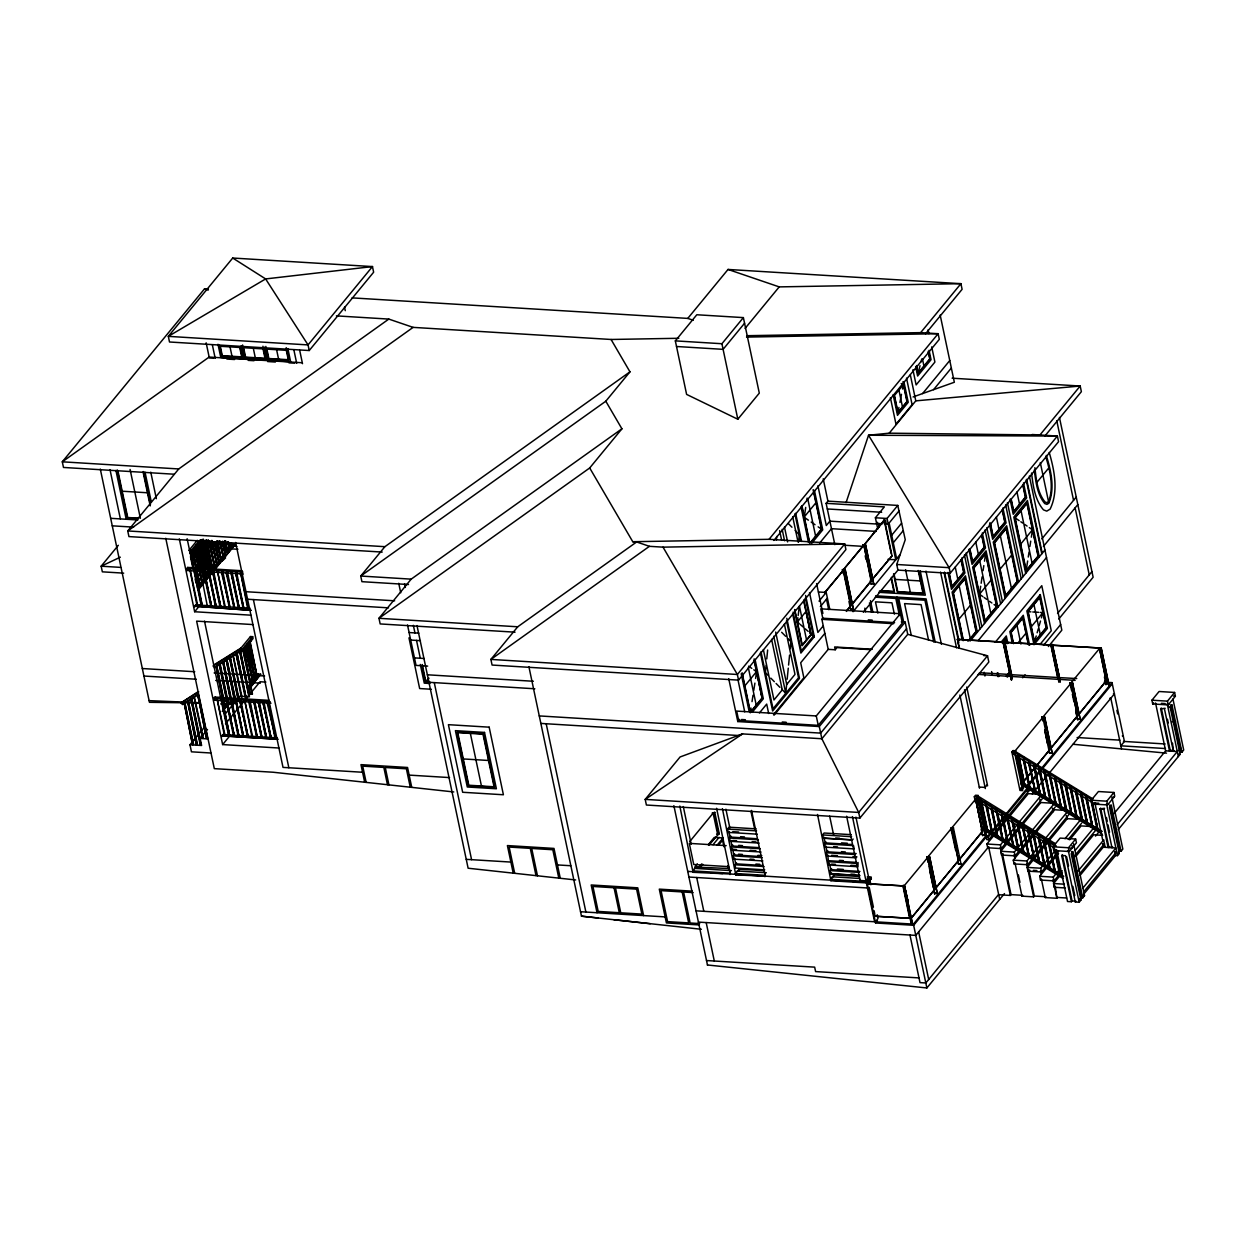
<?xml version="1.0" encoding="UTF-8"?>
<svg xmlns="http://www.w3.org/2000/svg" width="1246" height="1246" viewBox="0 0 1246 1246"><rect width="100%" height="100%" fill="white"/><g stroke="black" fill="none" stroke-linecap="round" stroke-linejoin="round"><path stroke-width="1.5" d="M776.367 540.141L776.725 536.465M766.119 665.364L765.402 672.638L768.268 675.55M766.773 658.9L767.645 650.007M798.593 541.994L799.309 534.752L795.182 530.516M781.725 689.194L785.774 693.29L786.787 683.042M787.161 679.226L788.266 668.168M788.578 665.068L789.575 655.053M790.198 648.652L790.899 641.643L788.142 638.84M799.091 623.436L797.393 621.956L797.907 617.782M798.172 615.524L799.122 607.752M755.621 678.447L756.493 671.687L753.799 669.787M209.172 568.254L210.138 561.432M211.836 549.502L212.926 541.839M804.262 516.934L805.71 507.402M806.707 500.783L807.112 498.089M982.876 596.632L979.481 594.233L980.68 586.243M981.147 583.253L982.097 576.898M983.063 570.637L983.826 565.606M984.496 561.167L985.539 554.299M752.023 701.623L753.005 695.284M753.768 690.424L754.905 683.104M1026.19 570.434L1015.116 517.869L1026.938 503.477L1038.027 556.059L1026.19 570.434L1027.654 560.996M1028.262 557.04L1029.025 552.118M1029.912 546.418L1030.722 541.138M1031.345 537.166L1032.482 529.768L1029.321 527.603M750.388 712.058L751.027 708.04M901.185 383.55L903.381 384.609L906.948 401.508L898.008 412.395L898.942 407.473M899.923 402.442L901.481 394.312M902.54 389.001L903.381 384.609L894.441 395.496L898.008 412.395M916.526 365.545L918.115 373.052L920.031 365.701M921.043 361.823L921.775 358.957M1037.139 632.766L1038.323 628.685M1039.195 625.617L1040.503 621.053M1041.422 617.86L1042.949 612.58L1040.285 612.425M1034.476 641.737L1046.11 627.595L1039.771 597.55L1028.152 611.693L1034.476 641.737L1036.236 635.958M846.065 502.636L868.54 435.243L889.223 433.172L1039.927 434.979L1080.189 386.026L952.1 378.192M863.369 612.129L897.93 570.107L896.746 564.485L905.25 539.705L897.774 505.424L827.92 501.141L826.129 503.322L834.836 544.627M977.736 799.839L977.285 800.773L1053.633 847.451M977.736 801.053L977.191 797.238L978.094 796.147L1055.424 843.729M1022.826 757.257L1023.994 757.35M1038.494 766.835L1039.32 767.334M1044.553 770.526L1043.961 769.81M1048.945 773.221L1049.771 773.719M1054.988 776.928L1054.412 776.196M1065.86 810.944L1059.396 779.607M1064.614 782.8L1065.766 782.893M1075.89 789.699L1075.329 788.936M1080.282 792.378L1081.435 792.472M1034.881 467.655C1036.251 479.383 1037.311 492.466 1045.02 501.967L1046.967 502.714L1048.556 501.78C1054.069 487.373 1050.113 470.817 1045.721 456.55M716.59 808.311L730.436 874.022L693.103 872.309L692.807 870.892L695.922 866.998L699.333 866.78M730 874.567L730.125 872.527M751.525 810.445L765.371 876.156L735.81 874.91L735.514 873.508L739.096 869.163L764.328 870.705M764.919 876.701L765.06 874.661M859.413 876.514L834.197 874.972L830.615 879.318L830.911 880.735L867.777 882.993L871.359 878.632L871.063 877.231L867.185 876.997M870.596 877.682L868.664 877.558L865.97 880.829L852.435 816.613M867.777 882.993L867.481 881.576L871.063 877.231M208.425 289.088L204.546 288.838L62.3 461.814L63.484 467.452L174.113 474.212M232.722 258.031L168.319 336.358L169.503 341.996L309.226 350.531L373.644 272.204L372.461 266.582L232.722 258.031L265.632 278.933L308.042 344.908L309.226 350.531M678.805 338.273L611.07 339.473L413.111 327.371L388.814 319.085L178.739 468.948L127.746 530.952L128.93 536.59L382.211 552.071M118.339 545.296L101.16 566.198L102.343 571.836L123.697 573.144M188.831 550.576L197.289 540.297M191.386 549.829L193.239 550.374M189.813 552.18L199.485 540.421M193.566 549.969L192.507 550.327L200.03 586.009L191.775 550.28M205.543 572.21L206.4 578.253L199.22 542.166L204.765 568.456M201.727 540.032L191.105 552.959L189.657 552.866M243.375 573.97L187.087 570.528L186.698 568.643L187.71 567.413L242.036 570.746M190.28 570.294L197.803 605.961M194.158 570.528L195.233 570.17L202.413 606.241L194.158 570.528L195.233 570.17M199.438 569.998L199.111 570.403M207.661 571.774L208.721 571.416L216.243 607.098L207.989 571.369M197.958 586.664L233.018 544.035L235.323 544.175L198.207 590.074M197.507 588.128L197.444 584.421M199.298 585.963L204.142 580.013M207.802 575.621L208.861 575.263L207.802 575.621L207.007 571.867M204.266 540.748L210.652 573.082L203.534 540.717M213.814 568.254L218.751 562.304L214.405 541.636M217.645 540.982L221.274 560.17L216.929 540.935M221.072 559.438L225.137 554.548L222.364 541.403M225.604 540.733L227.644 552.414L224.887 540.702M228.329 550.607L230.744 547.679M231.445 543.085L231.896 547.243L230.712 543.038M200.03 586.009L192.85 549.922M194.298 549.579L202.148 583.424L194.641 549.175M196.432 546.994L204.282 580.838L203.036 572.911M208.238 539.705L214.904 567.911L209.702 541.216M211.15 540.873L217.022 565.326L212.209 540.515M214.063 542.057L219.156 562.756L215.137 541.683M219.109 540.639L223.392 557.585L220.573 542.15M222.022 541.808L225.526 555L223.096 541.449M227.457 542.275L229.778 549.829L228.532 541.917M212.272 572.054L212.941 571.244L220.854 607.378L213.658 571.291M199.049 588.268L235.323 544.175M216.866 572.35L217.879 571.12M217.598 572.381L218.611 571.166M221.476 572.63L230.058 607.939L222.878 571.852M194.61 606.195L251.038 610.338L194.61 606.195L195.669 604.902L250.01 608.235M222.209 572.677L230.058 607.939M194.765 606.895L195.669 604.902M197.07 605.914L189.89 569.843M226.087 572.911L234.669 608.219L227.488 572.132M250.929 615.181L194.656 611.739L200.918 604.123L187.134 538.724M226.819 572.958L234.669 608.219M201.681 606.195L194.501 570.123M230.697 573.191L231.367 572.366L239.279 608.5L232.099 572.412L231.429 573.238M207.35 606.117L206.291 606.49L207.35 606.117L195.7 547.383M235.307 573.471L236.709 572.693L243.889 608.78L235.65 573.067L243.889 608.78M236.039 573.518L236.709 572.693M204.437 570.73L211.633 606.802L203.721 570.684M239.917 573.752L240.93 572.521M215.511 607.051L208.331 570.964M216.243 607.098L209.048 571.011M224.732 607.612L217.552 571.525L225.448 607.659M229.342 607.892L222.146 571.805M233.952 608.173L226.756 572.085M243.157 608.733L235.977 572.662M247.767 609.014L240.649 572.864L248.499 609.06M198.301 694.629L182.492 704.473L181.122 702.822L198.036 691.748M182.492 704.473L197.616 694.52M224.482 708.18L216.072 666.252L222.832 698.336M225.573 707.868L216.711 665.847L225.23 708.273M226.071 697.48L219.125 664.539L220.09 663.744L228.657 704.395M229.98 697.9L222.847 662.031L230.323 697.48M231.04 697.464L223.486 661.626L230.697 697.885M235.042 703.725L226.242 659.913L234.186 697.667M234.949 697.885L226.865 659.523L243.562 736.729L236.366 700.641M238.157 700.314L229.622 657.81L238.5 699.894M238.827 698.056L230.261 657.405L238.484 698.476M233.314 655.708L242.051 697.215M236.055 653.994L245.929 697.449L237.036 653.184L236.055 653.994L245.213 697.402M212.957 666.018L240.198 649.041L250.477 636.535L252.658 636.659L253.063 638.544L242.768 651.051L241.148 650.957L214.281 667.7M237.036 653.184L245.929 697.449M248.702 695.813L239.777 651.471L248.655 693.57M248.982 691.732L240.416 651.082L249.434 695.829M241.148 650.957L241.475 649.836M242.768 651.051L242.378 649.182L252.658 636.659M253.031 682.465L245.851 646.378L253.031 682.465L244.777 646.752L246.568 646.425M255.15 679.88L247.97 643.808L255.15 679.88L246.91 644.166M249.029 641.581L257.283 677.294L249.761 641.628L250.82 641.269M271.021 703.196L214.405 700.159L214.016 698.29L215.028 697.059L269.354 700.377M214.405 700.159L215.028 697.059M224.389 735.561L217.209 699.473L225.121 735.607M221.476 700.159L222.551 699.8L229.731 735.888L221.476 700.159L222.551 699.8M210.854 753.005L191.448 751.821L189.968 744.781L204.733 726.823M192.491 744.501L184.174 703.024L192.491 744.501L193.551 744.142L184.813 702.635L193.223 744.547M207.506 729.471L200.123 738.442L207.895 738.925M222.271 711.513L229.653 702.542L235.478 702.9M196.37 744.734L187.554 700.922L196.37 744.734L197.429 744.376L188.193 700.532L197.102 744.781M203.378 738.208L194.329 696.701M234.98 701.42L236.039 701.062L243.562 736.729M225.059 714.16L239.808 696.218L249.512 696.81M248.998 685.502L258.389 674.086L260.694 674.226L251.069 686.811L252.237 694.224L249.948 694.069L248.312 686.328L248.998 685.502L249.87 691.951M200.248 744.968L190.95 698.819L200.59 744.563M249.153 686.203L258.389 674.086M206.525 738.411L197.725 694.598L206.525 738.411L207.599 738.037L198.348 694.193M243.718 648.964L250.898 685.051L242.986 648.917M252.299 682.419L253.359 682.06M254.418 679.833L247.238 643.761L248.702 643.839M256.551 677.263L249.761 643.045M257.283 677.294L250.088 641.223M241.319 697.168L233.002 655.692M252.237 694.224L250.602 686.484L260.694 674.226M239.59 701.7L240.976 700.922L248.172 737.009L239.917 701.296L248.172 737.009M240.307 701.747L240.976 700.922M225.495 723.77L260.056 681.749L265.881 682.107M244.2 701.981L245.197 700.75M244.917 702.028L245.929 700.797M248.795 702.261L257.377 737.57L250.197 701.498M278.216 739.283L221.928 735.841L222.987 734.548L277.328 737.866M249.527 702.308L257.377 737.57M222.084 736.542L222.987 734.548M253.405 702.542L254.48 702.183L261.987 737.85L253.748 702.137M228.999 735.841L221.819 699.754M611.07 339.473L629.962 371.838L384.889 546.683L360.733 576.041L361.916 581.68L408.486 584.53M278.933 748.021L222.645 744.578L228.906 736.962L204.5 621.115M258.015 702.822L258.685 702.012L266.597 738.146L259.417 702.059L258.747 702.869M219.467 664.134L234.341 736.168L226.429 700.034M262.626 703.102L264.027 702.339L271.207 738.426L262.968 702.697L271.207 738.426M263.358 703.149L264.37 701.934M231.772 700.361L238.952 736.448L231.04 700.314M267.236 703.398L275.818 738.707L268.7 702.557M242.83 736.682L235.65 700.595M247.44 736.962L240.26 700.891M252.05 737.243L244.87 701.171L252.767 737.289M256.66 737.539L249.48 701.451M261.271 737.819L254.075 701.732M261.987 737.85L254.807 701.778M270.475 738.38L263.295 702.292M275.086 738.66L267.968 702.51M629.962 371.838L605.805 401.212L621.91 428.811L411.18 579.141L378.971 618.296L380.17 623.935L515.065 632.174M352.042 297.872L687.776 318.4L728.038 269.447L960.915 283.683L962.099 289.321L925.513 333.819M675.332 340.874L696.81 314.755L743.379 317.605L759.297 393.129L737.819 419.232L686.608 394.406L675.332 340.874L721.917 343.725L743.379 317.605M517.729 626.785L490.893 659.414L492.077 665.053L738.551 680.129L845.909 549.579L844.726 543.941L663.028 547.15L649.431 546.324L636.644 541.963L517.729 626.785L378.971 618.296L589.701 467.966L621.91 428.811M744.563 323.244L723.101 349.347L676.516 346.497M745.061 328.43L779.217 286.892L960.915 283.683L920.654 332.635L746.697 335.704M589.701 467.966L632.766 541.714L769.031 539.316L938.129 333.71L920.654 332.635M773.922 540.452L939.313 339.348L938.129 333.71L746.541 337.09M918.115 373.052L929.75 358.91L928.161 351.403M804.044 517.199L815.896 502.792M889.223 433.172L915.794 400.854L1080.189 386.026L1081.372 391.665L1044.771 436.162M922.585 393.58L949.764 360.53M933.566 389.671L951.337 368.037M813.124 489.647L821.441 529.083L809.807 543.225L801.894 505.658M810.897 542.493L821.768 529.27L813.591 490.519M811.753 543.209L822.734 529.861L814.417 490.441M819.697 542.991L831.471 528.678L876.109 531.403M877.776 529.036L875.393 517.76L884.348 506.888L826.129 503.322M877.48 522.308L876.592 523.398L882.402 523.756M744.859 685.83L756.711 671.423L762.038 697.978L750.404 712.12L742.102 672.747M797.393 621.956L806.178 611.272L810.803 634.603L802.253 645.007L794.777 609.528M824.494 592.707L843.48 570.092L851.002 605.758L846.346 611.428M863.571 545.203L843.931 569.079L863.93 545.218L871.079 580.87L851.439 604.762M824.852 592.738L843.48 570.092M872.262 579.92L864.74 544.237L884.535 520.174L892.043 555.856L871.889 579.888M819.043 601.148L826.207 592.457L818.451 591.975M853.339 609.185L845.162 569.578L853.339 609.185L850.551 609.014L848.962 601.507M865.472 544.891L862.684 544.72L865.472 544.891L873.789 584.327L865.612 544.72M887.993 559.314L895.749 559.781L887.043 518.476L897.774 505.424M820.351 606.646L827.391 598.08M898.973 511.047L888.227 524.114L886.295 523.99L885.501 520.236L883.554 520.112L884.348 523.865M901.294 621.879L905.172 622.112L819.292 726.543L737.788 721.559L739.563 719.394M774.155 715.079L828.216 649.353L821.877 619.309L822.781 618.218L820.787 608.827L900.36 613.702L816.27 715.952L818.248 725.343L738.676 720.484L736.698 711.092L816.27 715.952M891.7 535.219L901.543 523.258M751.478 711.388L762.35 698.165L754.079 658.932M752.335 712.12L763.315 698.757L755.014 659.336M805.617 595.448L814.323 636.753L800.898 653.075L792.581 613.639M823.263 625.881L817.89 632.407L809.511 592.629M893.273 542.742L903.116 530.765M759.453 712.914L766.695 704.099L768.673 713.491M824.852 633.389L800.695 662.763L803.857 677.777L773.501 714.69M847.14 609.995L850.629 605.743L843.121 570.061M873.057 578.471L892.043 555.856M851.812 604.777L871.452 580.901L863.93 545.218M850.551 609.014L853.479 609.014M873.929 584.156L871.141 583.985M853.058 611.693L900.048 554.563M828.216 649.353L835.225 649.773L837.016 647.593L870.938 649.68M689.645 841.689L713.133 813.124L717.587 834.244M714.098 813.186L714.768 812.361L712.167 813.062L714.098 813.186L718.553 834.306L716.606 834.181M708.242 844.757L714.285 837.405L723.038 837.951L723.334 839.352L718.506 845.224M708.927 844.772L719.222 833.496L714.768 812.361M709.239 844.819L715.266 837.468M718.553 834.306L719.222 833.496M697.339 863.79L694.925 866.733L698.881 867.325L701.7 863.899M713.039 844.695L719.082 837.359M757.225 834.166L728.116 832.39L727.43 829.104L728.988 827.188L756.166 828.855M693.103 872.309L679.833 806.053M717.104 845.146L723.038 837.951M728.116 832.39L728.894 831.425L730.094 837.063L757.257 838.729M700.377 867.263L702.791 864.319M818.248 725.343L902.338 623.078L896.995 597.114M759.11 843.09L730 841.299L729.299 838.013L730.872 836.113M730 841.299L730.779 840.349L731.963 845.987L759.141 847.638M906.558 628.685L820.678 733.115L539.269 715.92M760.995 851.999L731.885 850.224L731.184 846.937L732.757 845.037M907.742 634.323L821.862 738.753L742.538 733.91L680.098 756.961L645.194 799.387L646.394 805.025L859.88 818.077L988.826 662L987.517 655.785L907.742 634.323L905.172 622.112M731.885 850.224L732.664 849.274L736.542 849.507M1036.89 482.404L1048.976 467.717M762.864 860.924L733.754 859.148L733.069 855.862L734.626 853.946M733.754 859.148L734.533 858.183L735.732 863.821L762.895 865.487M764.748 869.833L735.638 868.057L734.938 864.771L736.511 862.871M735.81 874.91L722.415 808.67M958.922 619.215L970.525 605.104M979.481 594.233L991.1 580.075M1000.071 569.173L1011.705 555.031M1020.661 544.144L1032.482 529.768M959.264 648.387L957.442 639.291L1003.155 642.079L1011.316 680.005M1041.827 538.911L1076.233 497.076M1043.416 546.433L1077.821 504.599M967.94 641.269L976.07 631.395L964.98 578.814L953.377 592.925L963.283 639.868M996.644 606.366L985.01 620.508L973.936 567.942L985.57 553.8L996.644 606.366L994.059 604.512M969.154 640.382L976.381 631.582L965.105 578.082L953.065 592.722L963.174 640.709M970.058 641.067L1044.927 550.016M978.266 640.522L1046.515 557.523M853.105 839.025L852.326 839.975L823.217 838.2L822.516 834.913L824.089 833.013L851.252 834.664M823.217 838.2L823.995 837.25L825.179 842.888L852.357 844.539M824.4 843.838L853.51 845.613L854.195 848.9L825.086 847.124L824.4 843.838L825.958 841.922M995.258 642.266L1041.781 585.698L1051.266 630.756L1040.254 644.151M852.98 856.625L856.859 856.859L856.08 857.824L826.97 856.033L826.285 852.747L827.842 850.847M1001.395 641.861L1006.285 635.927L1007.858 643.45M826.97 856.033L827.749 855.083L828.855 864.958L857.964 866.733L858.058 862.497M1002.282 642.562L1005.911 638.154L1007.064 643.621M1002.298 643.138L1005.787 638.902L1006.566 642.656M1004.369 641.565L1003.451 642.687L1004.681 641.581L1012.235 678.883M828.855 864.958L829.634 864.008L830.817 869.63L859.927 871.421M830.848 873.742L859.958 875.517L830.724 873.882L830.038 870.596L831.596 868.68M1017.811 643.154L1025.941 633.248M1031.314 626.722L1042.949 612.58M830.724 873.882L831.518 872.916M834.197 874.972L830.615 879.318L867.481 881.576M830.911 880.735L817.516 814.479M1006.301 676.017L1009.79 671.765M1057.527 613.453L1091.932 571.618M1006.394 676.485L1010.023 672.077M1007.298 677.154L1010.958 672.7M1058.773 619.028L1093.131 577.241L1059.443 417.441M1012.297 677.731L1011.067 678.836L1012.297 677.731L1004.681 641.581M1043.509 645.381L1060.642 624.542M1022.67 677.793L1025.115 674.818M1048.369 646.549L1061.826 630.18L1029.352 476.065M1050.892 645.007L1004.883 642.297L1050.892 645.007L1057.636 677.497L1011.721 674.693M1058.804 681.749L1060.035 680.659L1058.804 681.749L1051.188 645.615L1052.107 644.494L1060.284 681.827L1052.107 644.494M1059.116 681.78L1051.499 645.63L1052.418 644.509M1052.621 645.226L1098.629 647.92L1052.621 645.226L1059.458 677.606L1076.762 678.556M867.917 881.28L869.708 879.1L870.892 884.738M975.509 802.44L974.31 796.724L975.54 795.228L978.219 795.4L976.989 796.895L984.994 834.913L982.331 834.758L981.132 829.057M1011.861 751.961L1012.982 750.59L1015.646 750.762L1014.54 752.117L1022.639 790.603L1019.976 790.447L1011.861 751.961L1014.54 752.117M868.478 883.788L902.929 885.89L868.384 883.897M926.962 856.656L928.177 862.372L926.822 856.827L929.641 856.827L937.506 894.145M1069.94 682.808L1072.604 682.979L1069.94 682.808L1071.544 690.424M904.425 885.501L912.15 922.538L904.425 885.501L927.787 857.341L934.422 889.722L911.433 917.913L934.609 889.722L927.787 857.341M931.463 870.705L928.441 856.298L951.508 828.247L958.33 860.643L935.263 888.694L958.517 860.659L951.695 828.263M957.644 852.42L952.349 827.235L975.711 799.06L982.346 831.44L959.171 859.615L958.408 856.018M987.33 784.684L985.088 787.394L979.263 787.051M1014.774 751.322L1042.84 717.431L1049.662 749.827L1021.782 783.734L1021.019 780.136M1046.329 729.019L1043.478 716.403L1070.766 683.478L1077.401 715.858L1051.546 747.304M1078.242 714.83L1106.105 680.939L1099.486 648.559L1071.42 682.434L1075.968 704.037M978.157 796.459L977.253 797.549L1056.172 845.832M877.215 914.782L878.009 918.536L875.331 921.806L913.411 924.127L986.022 835.848L987.953 835.957L1003.746 816.753M1015.537 750.886L1014.82 752.802L1092.072 800.041M937.366 894.317L929.641 856.827M953.408 827.92L961.024 864.07L958.361 863.899L957.691 859.927M1044.553 717.104L1042.014 716.762L1044.553 717.104L1052.169 753.238L1049.49 753.082L1048.696 749.282M986.022 835.848L986.801 839.602L988.748 839.711L1028.838 790.961L1028.293 788.391L988.203 837.141L986.256 837.016L913.661 925.295L875.58 922.975L877.371 920.794M980.244 798.265L987.377 830.708L980.68 802.377M875.222 916.293L909.751 918.286L875.299 916.184M983.795 829.26L984.838 827.998L1063.741 876.234M1102.103 834.01L1021.549 784.762L1021.315 783.641L1022.218 782.55L1102.227 831.487M1021.595 783.718L1049.662 749.827M1050.503 748.815L1077.588 715.874L1070.766 683.478M1078.429 714.846L1106.308 680.955L1099.486 648.559M1021.549 784.762L1022.452 783.672L1033.837 790.634M934.438 892.977L937.257 892.977L934.438 892.977L934.687 894.145M958.361 863.899L961.024 864.07M982.331 834.758L985.103 834.773L985.352 835.957L986.474 834.602M1020.848 787.908L1019.726 789.279L1022.39 789.434L1023.511 788.079L1016.829 756.353M1049.49 753.082L1044.818 730.078M1080.22 719.113L1077.416 719.129L1080.22 719.113L1072.604 682.979M1019.057 756.151L1024.804 785.432L1018.231 755.652M984.994 834.913L986.225 833.418L979.418 801.1M1052.169 753.238L1044.693 716.933M1039.616 770.682L1026.112 787.098L1028.043 787.207M1042.061 767.692L1112.024 682.621L1104.268 682.138M1027.576 786.771L1112.273 683.789M1006.176 813.809L1026.829 788.687M1006.347 814.23L1013.481 846.673L1006.799 818.357M987.455 807.533L992.595 833.901L986.63 807.019M1024.664 761.15L1030.037 788.687L1023.838 760.652M1001.27 848.604L1000.476 844.85L1041.921 794.465L1042.7 798.219L1001.27 848.604L987.689 847.763L986.894 844.009L1007.438 819.027M1009.899 816.037L1028.324 793.64L1038.027 794.232M987.689 847.763L988.576 846.688L999.697 899.41M988.608 846.844L915.779 935.388L698.414 922.102M992.283 808.872L997.812 837.094L991.458 808.358M1032.202 793.842L1114.407 693.882L1113.426 693.82M1028.339 762.443L1035.27 791.942L1029.508 762.552M997.906 813.903L1003.046 840.287L996.691 811.551M1035.115 767.552L1040.519 795.182L1033.526 763.424L1034.351 763.923M1003.123 817.111L1008.263 843.48L1001.909 814.744M1022.841 824.322L1021.689 824.229L1022.841 824.322L1029.149 856.251L1022.078 826.082M1059.302 779.794L1060.455 779.887M1000.756 851.267L1040.846 802.517L1054.443 803.343L1014.337 852.093L1015.132 855.846L1001.55 855.021L1000.756 851.267L1014.337 852.093M1040.332 770.76L1045.752 798.437L1039.507 770.246M1001.55 855.021L1002.454 853.931L1011.02 894.612L1010.35 895.438L998.7 894.721M1002.314 855.068L1003.217 853.977M1027.234 827.001L1034.367 859.444L1027.685 831.129M1045.565 773.953L1050.985 801.692L1044.35 771.632M1065.688 783.08L1071.934 814.713L1066.451 786.756M1013.574 823.497L1018.714 849.865L1012.749 822.999M1050.783 777.161L1056.219 804.947L1049.957 776.647M1015.132 855.846L1055.222 807.097M1035.847 832.702L1054.723 809.76L1068.305 810.601L1069.099 814.354L1027.654 864.74L1014.073 863.899L1013.278 860.145L1033.386 835.708M1018.403 824.836L1023.932 853.058L1017.577 824.338M1014.073 863.899L1014.976 862.824L1021.985 896.139L1033.635 896.855L1034.305 896.045L1028.838 870.066L1027.934 871.156L1041.531 871.982L1058.539 851.298M1055.627 778.532L1061.452 808.202L1055.191 779.856M1151.927 700.205L1159.076 691.499L1174.604 692.449L1175.399 696.203L1168.234 704.909L1152.721 703.959L1151.927 700.205L1167.455 701.14L1174.604 692.449M1152.721 703.959L1153.609 702.869M1028.324 855.737L1022.795 827.531M998.638 894.426L925.809 982.985L920 982.627L909.969 935.045M1027.654 864.74L1026.875 860.986L1068.305 810.601M707.448 964.98L926.868 987.969L1004.494 893.569M1027.934 871.156L1027.156 867.403L1067.246 818.653L1080.827 819.479L1065.034 838.683M1071.934 814.713L1065.252 784.419M1160.618 708.849L1161.288 708.04L1170.196 750.263L1169.511 751.089L1160.618 708.849L1165.166 708.273M1028.916 871.219L1029.803 870.129M1034.46 836.268L1039.6 862.637L1033.245 833.917M1052.963 846.797L1060.112 838.091L1075.641 839.041L1076.435 842.794L1069.27 851.501L1053.758 850.551L1052.963 846.797L1068.492 847.747L1075.641 839.041M1092.571 802.767L1098.1 830.989L1091.262 800.228L1098.427 791.522L1113.94 792.472L1114.734 796.225L1107.585 804.932L1092.057 803.982M1118.363 829.462L1180.118 754.375L1170.165 707.152L1171.956 704.971L1170.508 704.893L1180.46 752.101L1181.909 752.195L1183.7 750.014L1172.953 699.053M1053.758 850.551L1054.646 849.461M1041.531 871.982L1040.737 868.228L1055.315 850.504M1093.988 804.106L1094.891 803.016L1098.77 803.249M1039.289 837.608L1044.818 865.845L1038.463 837.11M1076.186 791.724L1082.4 821.223L1075.719 790.774M1068.258 839.493L1081.621 823.232M1021.985 896.139L1022.67 895.329L1011.02 894.612M1062.308 870.814L1054.054 880.875L1040.457 880.034L1039.678 876.281L1058.539 853.354M1069.66 839.82L1081.107 825.896L1094.689 826.737L1095.483 830.49L1074.597 855.877M1044.522 840.801L1050.035 869.038L1043.696 840.302M1040.457 880.034L1041.36 878.96L1045.285 897.572L1056.92 898.273L1055.222 886.202L1054.334 887.292L1065.143 887.946M1082.135 796.365L1087.633 824.478L1081.31 795.851M1099.953 808.888L1104.517 808.296L1103.831 809.121L1111.977 847.732L1112.647 846.922L1108.099 847.498L1099.953 808.888L1103.831 809.121M1107.585 804.932L1106.791 801.178L1113.94 792.472M1067.339 851.392L1068.227 850.302L1079.176 902.213L1075.282 901.979L1065.532 855.691L1061.654 855.457L1071.404 901.73L1067.526 901.497L1056.592 849.585M1049.739 843.994L1055.269 872.231L1048.914 843.495M1086.964 797.705L1092.867 827.733L1086.138 797.206M1054.054 880.875L1053.259 877.122L1060.564 868.228M1075.189 850.442L1094.689 826.737M1055.409 851.314L1060.486 875.424L1054.521 848.542M1054.334 887.292L1053.54 883.539L1062.308 872.87M1075.734 856.532L1093.63 834.789L1102.632 835.334M1045.285 897.572L1045.955 896.746L1034.305 896.045M1095.514 836.113L1099.206 831.627M1113.971 813.669L1165.633 750.84L1155.556 702.978M1172.517 743.161L1173.405 751.322L1164.496 709.099M1078.024 871.11L1103.629 839.975L1102.663 839.913L1094.891 803.016M1117.319 824.478L1177.283 751.556L1165.633 750.84M1080.033 873.384L1104.423 843.729L1103.458 843.667L1104.221 847.264M1080.064 875.393L1103.24 847.202L1102.492 843.604M1071.404 901.73L1072.074 900.92L1062.324 854.647M1082.93 888.024L1115.855 847.981L1103.24 847.202M1075.282 901.979L1075.952 901.154L1072.074 900.92M1083.708 891.778L1116.65 851.734L1114.703 851.61L1115.528 855.519L1083.818 894.083M1079.238 899.643L1081.481 896.918M1081.294 897.774L1079.503 899.939L1080.952 900.033L1071.202 853.759L1072.993 851.579L1082.743 897.852L1081.294 897.774L1071.544 851.485M1079.176 902.213L1080.952 900.033M1082.743 897.852L1084.534 895.687L1073.6 843.776M1115.528 855.519L1117.475 855.628L1119.266 853.463L1109.516 807.174L1111.292 805.009L1121.057 851.283L1119.593 851.189L1109.843 804.916M1121.057 851.283L1122.833 849.102L1111.899 797.191L1113.846 797.315M249.948 694.069L252.549 693.851M422.254 664.539L425.805 681.391L429.013 678.198M697.885 867.169L729.393 868.555M208.44 573.378L210.808 571.244M215.527 566.992L218.938 563.924M221.975 561.183L225.588 557.928M413.111 327.371L127.746 530.952L384.889 546.683M605.805 401.212L360.733 576.041L411.18 579.141M649.431 546.324L490.893 659.414L737.367 674.491L844.726 543.941L769.031 539.316M213.86 664.928L241.085 647.967M216.757 665.613L242.051 649.867M215.745 666.657L216.711 665.847M222.52 662.436L223.486 661.626M225.9 660.318L226.865 659.523M229.28 658.215L230.261 657.405M239.45 651.892L240.416 651.082M181.122 702.822L198.753 691.841M120.332 557.18L101.16 566.198L120.566 567.382M903.163 885.501L904.565 886.093L907.96 901.17L904.285 886.233L903.163 885.501L911.028 922.819M913.116 396.944L954.343 382.257L940.185 315.082M1109.002 685.098L1101.137 647.78L1098.427 648.496M1105.077 680.721L1105.872 684.521L1108.597 683.789M199.407 702.962L149.458 702.323L100.303 469.072M149.099 700.641L200.404 702.775M1028.152 611.693L1030.94 611.864M1032.763 611.973L1034.819 612.098M1036.361 612.191L1038.666 612.331M336.404 315.877L388.814 319.085M302.295 362.757L209.157 357.057L62.3 461.814L178.739 468.948M213.736 358.256L209.344 357.976L206.151 342.821M226.85 359.05L234.606 359.518M248.188 360.359L254.013 360.717M267.594 361.542L275.366 362.025M288.947 362.851L294.772 363.209M1032.155 434.511L1057.387 436.053L1058.57 441.676L949.421 574.141L952.006 586.352L963.625 572.21L961.055 559.999M827.313 508.96L881.654 512.277M875.393 517.76L887.043 518.476M878.399 524.13L829.883 521.155L826.3 525.516L817.921 485.753M122.217 491.22L147.433 492.762M864.74 544.237L884.162 520.158L891.295 553.956M844.539 545.234L861.998 546.293M632.766 541.714L636.644 541.963M138.555 518.165L127.746 517.511L117.856 470.567M896.746 564.485L949.14 567.678L1057.387 436.053L868.54 435.243L949.14 567.678L950.324 573.316L897.93 570.107M138.586 518.632L127.357 517.947L117.249 469.96M110.676 518.32L137.854 519.971M845.162 569.578L842.234 569.578L843.028 573.347M112.265 525.828L133.602 527.136M895.173 579.406L920.405 580.947M198.488 542.119L199.952 542.212M235.463 544.876L233.018 544.035M233.251 546.2L236.802 546.418M196.027 545.109L197.491 545.203M232.068 548.91L237.893 549.268M230.105 549.424L227.8 541.87M193.909 547.695L195.357 547.788M881.249 590.604L893.865 591.367L891.295 579.156M879.474 590.947L894.441 591.866L891.388 577.381M878.726 592.302L925.311 595.152L920.171 570.73M875.642 595.822L926.105 598.905L935.201 642.079M223.735 557.18L219.841 542.103M875.253 597.177L895.827 598.438L899.441 615.555M217.365 564.921L211.493 540.468M215.231 567.506L208.97 541.169M186.698 568.643L242.97 572.085M868.306 619.854L872.184 620.103M204.609 580.434L196.37 544.704M822.781 618.218L894.581 622.611M821.877 619.309L893.678 623.701M200.357 585.589L192.507 551.744M245.992 591.71L394.655 600.806M957.364 639.4L1003.077 642.188L1009.976 674.475L979.418 672.715M247.565 599.233L388.518 607.846M195.824 605.603L205.528 606.21M215.231 606.802L224.934 607.394M236.569 608.095L246.272 608.702M983.639 655.552L987.517 655.785L858.696 812.439L859.88 818.077M872.278 649.259L834.633 646.954L835.225 649.773M409.109 632.547L418.827 633.139M252.907 624.573L196.634 621.131L222.645 744.578M978.126 674.429L1075.158 680.363M410.697 640.055L420.416 640.646M1173.452 696.078L1175.399 696.203M1109.859 698.181L1110.825 698.243L1121.493 748.893L1166.536 753.145M244.777 646.752L246.241 646.83M1161.365 703.336L1165.259 703.585M1169.137 703.819L1167.191 703.694L1178.327 756.54M414.451 657.888L424.17 658.48M240.198 649.041L242.378 649.182M1168.717 707.058L1170.165 707.152M427.674 666.112L416.039 665.395L407.504 624.962M427.362 674.787L533.35 681.266M1172.361 721.668L1175.523 721.855M425.805 681.391L429.683 681.624M429.122 682.06L425.416 681.827L421.958 665.411M428.935 682.294L534.83 688.773M430.072 683.509L424.263 683.151L420.307 664.43M142.34 668.526L194.734 671.734M214.141 672.918L264.604 676.002M431.287 689.256L419.653 688.54L408.968 637.843M143.913 676.033L196.323 679.241M215.729 680.425L260.352 683.151M1122.303 735.903L1123.269 735.95M1077.136 737.523L1119.827 740.14M1165.181 743.971L1123.456 741.401M741.51 719.503L745.388 719.752M782.27 721.995L786.148 722.244M1179.666 748.348L1181.115 748.441M1165.493 748.55L1120.855 745.824L1124.422 741.479L1112.024 682.621M1177.875 750.528L1179.323 750.622M1170.196 750.263L1174.075 750.513M1178.669 754.282L1180.118 754.375M214.016 698.29L270.289 701.732M1049.63 752.911L1052.309 753.067M220.667 703.897L230.37 704.488M540.857 723.428L738.894 735.529L742.538 733.91L645.194 799.387L858.696 812.439L821.862 738.753L819.292 726.543M223.143 735.249L230.899 735.716M244.481 736.557L252.253 737.025M261.956 737.616L271.659 738.208M221.928 735.841L276.269 739.158M1026.906 790.852L1028.838 790.961M463.294 758.939L488.525 760.481M189.968 744.781L201.618 745.482L191.588 698.414L200.98 745.015M1091.262 800.228L1106.791 801.178M1108.473 803.841L1106.526 803.717L1117.475 855.628M974.31 796.724L976.989 796.895M362.57 772.255L283.013 767.396L235.619 542.477M409.155 775.105L449.557 777.582M952.349 827.235L957.847 852.435M953.548 827.749L950.729 827.765L955.682 850.411M982.346 831.44L975.711 799.06M1071.809 845.941L1073.756 846.065M1070.018 848.121L1071.965 848.246M986.894 844.009L1000.476 844.85M727.43 829.104L756.54 830.88M822.516 834.913L851.625 836.689M1117.802 853.37L1119.266 853.463M732.788 831.674L738.598 832.032M835.645 837.966L839.524 838.2M823.326 838.06L852.435 839.851M740.576 836.705L744.454 836.938M841.486 842.872L847.311 843.231M729.299 838.013L758.409 839.804M723.334 839.352L722.353 839.29L723.942 846.797M732.726 840.474L736.604 840.707M752.132 841.657L756.01 841.891M833.636 846.641L837.514 846.875M1013.278 860.145L1026.875 860.986M928.441 856.298L931.665 870.72M738.567 845.395L742.46 845.629M841.424 851.672L845.302 851.921M926.822 856.827L929.5 856.999M1028.557 863.649L1026.611 863.525L1033.635 896.855M726.153 845.629L689.303 843.371L693.757 864.506L728.661 866.64M856.173 853.572L827.064 851.797L825.88 846.159M731.184 846.937L760.294 848.713M826.285 852.747L855.395 854.538M750.123 850.333L755.948 850.691M831.627 855.317L837.452 855.675M1027.156 867.403L1040.737 868.228M1033.37 870.347L1036.921 870.565M738.504 854.195L742.398 854.429M757.911 855.379L761.804 855.613M839.43 860.363L843.308 860.597M761.01 856.563L733.847 854.896L732.664 849.274M828.933 860.721L856.111 862.372M733.069 855.862L762.178 857.637M828.154 861.671L857.264 863.447M1039.678 876.281L1053.259 877.122M750.061 859.133L753.939 859.382M831.58 864.117L835.459 864.366M850.987 865.316L856.796 865.659M1054.941 879.785L1052.995 879.66L1056.92 898.273M755.917 864.054L759.795 864.288M837.421 869.038L843.246 869.397M1053.54 883.539L1064.349 884.193M734.938 864.771L764.047 866.546M830.038 870.596L859.148 872.371M850.925 874.116L854.803 874.349M694.52 868.369L731.418 870.627M737.243 870.985L766.352 872.761M832.328 876.795L859.491 878.461M867.263 878.928L870.907 879.178M860.145 880.47L867.917 880.953M692.807 870.892L729.704 873.15M735.514 873.508L764.623 875.284M687.73 871.406L701.327 872.231M711.03 872.823L722.68 873.539M730.436 874.022L744.033 874.848M751.79 875.315L763.44 876.031M765.371 876.156L831.362 880.19M833.294 880.299L844.944 881.015M852.7 881.498L866.297 882.324L874.599 921.76L696.047 910.842M1082.603 895.563L1084.534 895.687M466.253 859.351L510.891 862.076M557.46 864.926L570.777 865.736M1057.589 897.463L1066.607 898.008M688.913 877.044L867.481 887.962M692.278 891.155L659.29 889.13L666.408 922.928L699.411 924.953M693.197 892.603L683.602 892.011L690.128 922.99L699.722 923.582M580.543 911.729L665.146 916.9M706.513 960.541L814.666 967.145L815.6 971.584L919.003 977.908M248.312 686.328L250.602 686.484M1073.102 744.267L1121.493 748.893M453.778 791.958L273.186 772.24L214.312 768.642L165.765 538.272M575.652 879.956L468.122 868.228L416.989 625.554M528.896 666.672L581.477 916.168L598.142 918.006M613.889 919.719L701.373 929.282M581.477 916.168L650.256 923.707M728.038 269.447L779.217 286.892M687.776 318.4L693.259 320.269M204.546 288.838L208.222 290.1M1015.708 751.712L1092.976 798.951M1017.857 753.846L1018.683 754.344M1028.293 760.231L1029.118 760.73M1070.08 785.774L1070.906 786.288M1085.749 795.353L1086.574 795.867M1090.966 798.546L1091.792 799.06M1095.904 804.651L1015.365 755.403L1014.649 751.977M1040.348 794.605L1043.587 796.599M1046.842 798.593L1050.098 800.586M1053.353 802.564L1058.228 805.555M1071.248 813.513L1074.504 815.507M1077.759 817.485L1084.254 821.472M1087.509 823.45L1093.988 827.313M1021.315 783.641L1101.339 832.562M1032.467 830.21L1033.292 830.708L1032.124 830.615M1048.135 839.788L1048.961 840.287L1047.793 840.193M977.487 798.639L1054.755 845.878M988.358 831.129L993.296 834.15M998.217 837.156L1001.504 839.165M1004.806 841.175L1009.727 844.196M1014.665 847.202L1052.465 870.331M1057.402 873.337L1060.689 875.346M1062.838 877.324L983.935 829.088L984.184 830.21L1063.072 878.446M1024.321 784.497L1025.147 785.011M1029.554 787.752L1030.38 788.266M1035.613 791.522L1029.056 763.845M1040.021 794.263L1040.846 794.777M1045.254 797.518L1046.079 798.032M1050.487 800.773L1051.312 801.287M1055.736 804.028L1056.561 804.542M1060.969 807.283L1061.794 807.797M1071.435 813.794L1072.261 814.308M1087.135 823.559L1087.976 824.073M1092.384 826.814L1093.209 827.328M1049.553 868.104L1050.378 868.618M1054.77 871.297L1055.596 871.811M1060.003 874.49L1060.829 875.004L1055.736 850.893M1023.433 852.139L1024.259 852.653M1028.666 855.332L1029.492 855.846M1039.102 861.718L1039.927 862.232M1044.335 864.911L1045.16 865.425M992.096 832.982L992.922 833.496M997.33 836.175L998.155 836.689M1002.547 839.368L1003.388 839.882M1007.765 842.561L1008.59 843.075M1018.216 848.947L1019.041 849.461M912.43 922.414L910.779 921.651L912.15 922.538M804.371 517.433L808.389 520.174M811.193 522.09L815.024 524.706M818.17 526.84L821.441 529.083M1015.116 517.869L1019.15 520.626M1020.832 521.778L1022.639 523.024M1024.835 524.519L1027.093 526.077M984.153 597.519L986.848 599.435M989.526 601.32L991.878 602.986M748.644 666.158L751.79 668.37M1101.137 647.78L1108.847 684.973M1105.872 684.521L1104.439 677.03M800.01 624.246L803.187 627.018M805.243 628.809L808.187 631.395M809.947 632.937L814.323 636.753M781.663 632.283L785.619 636.285M770.822 678.135L774.327 681.687M776.102 683.478L779.918 687.356M788.547 523.756L791.942 527.229M663.028 547.15L737.367 674.491L738.551 680.129M1049.225 452.485C1054.474 470.474 1058.664 491.578 1050.113 509.131L1046.749 511.125L1043.478 509.863C1034.803 499.817 1033.152 485.753 1031.532 473.044M1046.297 455.413C1050.954 470.505 1055.066 488.089 1048.867 503.228L1046.92 504.381L1044.724 503.54C1037.061 494.273 1035.753 481.486 1034.336 469.944M975.525 799.044L982.533 831.456L959.358 859.631L958.595 856.033M1171.956 704.971L1181.909 752.195M1167.455 701.14L1168.234 704.909M1167.486 719.285L1168.265 722.96M1056.764 420.712L1073.554 500.347M1075.127 507.854L1089.253 574.873M1116.899 710.282L1117.678 713.942M1040.301 462.593L1048.556 501.78M1106.448 817.501L1107.227 821.176M1107.99 824.852L1109.547 832.203M1100.623 808.062L1108.769 846.688M1072.463 683.135L1080.095 719.285M1071.607 682.465L1076.155 704.052M1077.665 711.248L1076.902 707.65L1077.478 711.232M1103.629 839.975L1105.186 847.327M1072.354 694.224L1073.959 701.825M1075.952 711.341L1077.806 720.126M1026.657 479.336L1042.248 553.271M1075.812 711.513L1077.416 719.129M1026.221 479.866L1041.796 553.816M1091.854 801.318L1098.1 830.989M1091.029 800.82L1097.274 830.475M1039.304 556.853L1027.436 500.518L1013.823 517.074L1025.692 573.409M1023.48 482.918L1026.657 497.933L1013.232 514.255L1010.07 499.241M1023.013 484.663L1025.692 497.341L1013.605 512.028L1010.942 499.35M1022.795 484.943L1025.365 497.154L1013.73 511.296L1011.16 499.085M1086.621 798.125L1092.867 827.733M1085.796 797.611L1092.041 827.219M1081.403 794.917L1087.633 824.478M1016.97 492.014L1019.54 504.225M1021.035 510.673L1032.109 563.239M1080.578 794.418L1086.808 823.964M1076.933 793.126L1082.758 820.787M1075.36 791.226L1081.575 820.709M1033.962 604.621L1040.301 634.666M1071.685 789.964L1077.167 817.968L1070.953 788.531M1070.47 787.612L1076.669 817.049M1070.127 788.017L1076.342 817.454M1007.422 502.714L1023.013 576.664M1064.909 784.824L1071.093 814.199M1005.647 504.895L1021.222 578.845M1061.234 783.563L1067.028 811.053M1002.905 507.932L1006.067 522.962L992.657 539.284L989.495 524.255M1018.543 582.1L1006.675 525.781L993.249 542.088L1005.117 598.423M1060.517 782.13L1066.685 811.458M1059.63 779.389L1066.202 810.539M1002.438 509.692L1005.101 522.37L993.031 537.057L989.978 522.572M1002.22 509.957L1004.79 522.167L993.155 536.31L990.586 524.099M1066.264 815.32L1067.012 818.918M1029.617 645.303L1023.278 615.259L1009.852 631.582L1012.235 642.843M1028.666 644.821L1022.904 617.486L1010.833 632.174L1013.138 643.107M1028.324 644.509L1022.779 618.234L1011.145 632.376L1013.528 643.637M1046.889 732.601L1050.129 747.008M1055.284 778.937L1061.452 808.202M1042.824 720.562L1042.014 716.762L1042.684 720.733M1044.678 730.249L1047.497 743.566M1054.459 778.439L1060.626 807.688M1068.492 847.747L1069.27 851.501M996.395 517.028L998.965 529.239M1000.258 535.344L1011.441 588.392M1050.067 775.744L1056.219 804.947M1049.241 775.23L1055.393 804.433M1066.592 856.734L1068.554 865.986M1072.837 886.342L1074.784 895.609M1016.97 625.305L1020.926 644.073M1044.833 772.551L1050.985 801.692M1052.387 808.078L1053.15 811.676M1044.023 772.037L1050.16 801.178M1039.616 769.343L1045.752 798.437M1038.79 768.844L1044.927 797.923M986.848 527.743L1002.438 601.693M1054.194 848.947L1059.661 874.91M985.041 529.955L1000.616 603.889M1034.398 766.15L1040.519 795.182M1033.573 765.651L1039.694 794.668M1039.865 799.184L1040.628 802.782M1049.397 844.399L1055.269 872.231M1048.182 842.047L1054.443 871.717M982.3 532.992L985.477 548.006L972.051 564.329L968.89 549.315M997.937 607.16L986.069 550.825L972.643 567.148L984.511 623.483M981.832 534.752L984.496 547.415L972.425 562.102L969.746 549.439M981.614 535.017L984.184 547.228L972.55 561.37L969.98 549.159M1029.165 762.957L1035.27 791.942M1003.762 642.702L1011.627 680.036M1044.179 841.206L1050.035 869.038M1043.354 840.707L1049.21 868.524M1023.947 759.749L1030.037 788.687M1023.122 759.25L1029.212 788.173M1038.962 838.013L1044.818 865.845M975.789 542.088L978.359 554.299M979.745 560.871L990.835 613.437M1038.136 837.514L1043.992 865.331M1018.73 756.556L1024.804 785.432M928.114 329.816L928.909 333.601M931.712 346.886L934.905 362.072L916.122 384.921L912.929 369.735M1017.904 756.057L1023.978 784.918M1033.728 834.82L1039.6 862.637M1032.903 834.322L1038.775 862.123M1040.472 870.783L1041.235 874.38M1016.097 756.743L1017.998 765.729M998.046 672.887L998.825 676.531M997.205 672.902L997.999 676.656M929.064 350.313L931.042 359.705L917.617 376.027L915.639 366.636M1012.982 750.59L1013.777 754.328M928.613 352.166L930.077 359.113L917.99 373.8L916.449 366.48M1028.853 831.222L1034.71 859.039M1028.121 829.774L1034.367 859.444M991.598 671.578L992.361 675.223M966.242 552.788L981.832 626.738M1023.293 828.434L1029.149 856.251M964.451 554.968L980.041 628.919M922.507 359.222L923.925 365.981M961.756 557.974L964.918 573.004L951.508 589.327L947.941 572.428M977.362 632.174L965.479 575.854L952.1 592.13L961.99 639.073M1017.671 823.388L1023.932 853.058M1017.234 824.743L1023.106 852.544M961.289 559.734L963.952 572.412L951.882 587.1L948.829 572.615M984.153 672.264L984.947 676.033M1012.842 822.048L1018.714 849.865M1011.627 819.697L1017.873 849.351M955.246 567.07L957.816 579.281M959.186 585.869L970.26 638.45M1007.952 818.451L1013.823 846.268M1007.625 818.856L1013.481 846.673M1014.088 854.647L1014.851 858.245M1018.371 874.926L1019.929 882.355M910.343 374.984L915.794 400.854M1002.002 813.809L1008.263 843.48M1001.566 815.164L1007.438 842.966M906.512 378.099L912.103 404.67L895.999 424.247L890.407 397.676M997.189 812.47L1003.046 840.287M995.959 810.102L1002.22 839.773M944.499 572.101L958.89 640.351M903.88 381.65L908.241 402.302L897.494 415.354L893.148 394.702M944.047 572.63L958.828 642.796M957.442 639.291L959.342 648.278M903.038 381.603L907.275 401.71L897.883 413.127L894.021 394.842M966.756 687.044L987.58 785.852M1000.227 847.389L1010.35 895.438M991.567 807.424L997.812 837.094M991.131 808.779L996.987 836.58M940.559 572.085L956.523 647.795M964.513 689.77L985.337 788.578M986.723 806.084L992.595 833.901M898.911 390.045L902.478 406.944M985.508 803.717L991.769 833.387M959.872 695.034L979.512 788.22M981.848 802.486L987.704 830.303M981.505 802.891L987.377 830.708M987.953 835.957L988.748 839.711M984.838 827.998L985.072 829.12M982.44 834.618L982.689 835.786M925.98 571.089L941.415 644.322M918.972 571.914L923.551 593.641L897.354 592.052L893.538 573.939M933.768 642.064L924.937 600.214L898.74 598.61L903.552 621.442M918.193 570.481L922.975 593.143L897.743 591.601L894.067 574.172M928.597 640.288L921.074 604.621L904.58 603.609L911.309 635.522M905.577 569.718L910.359 592.38M889.13 523.024L896.637 558.691M878.523 523.522L879.255 526.996M894.348 614.107L891.965 602.83L875.471 601.834L877.854 613.094M932.413 874.318L935.45 888.71M865.207 555.809L865.986 559.579M870.347 580.231L871.001 584.156M932.226 874.303L934.874 886.903M928.971 866.172L934.827 893.974M930.03 872.044L933.238 887.277M870.44 600.634L872.839 612.051M869.459 602.846L871.437 612.238M864.833 608.126L865.612 611.879M844.29 569.111L851.018 601.024M823.217 478.822L827.92 501.141M918.66 931.899L928.691 979.481M913.411 924.127L926.868 987.969M903.443 885.376L904.643 891.077M905.453 894.893L909.86 915.81M902.929 885.89L909.658 918.395M807.72 498.602L815.616 536.154M826.207 592.457L829.774 609.356M826.503 599.17L828.699 609.637M801.785 506.499L809.308 542.181M801.007 506.748L808.514 542.431M816.597 583.58L822.89 613.406M795.633 513.274L801.567 541.449M794.901 513.819L800.508 540.452M792.705 516.763L798.032 541.994M855.924 817.127L868.664 877.558M868.976 879.053L869.77 882.822M869.241 887.386L873.415 907.181M874.162 910.779L874.832 914.486M867.014 882.37L875.58 922.975M805.321 598.08L813.342 636.161L801.271 650.848L793.11 612.098M803.795 600.027L811.13 634.806L802.128 645.755L794.59 609.995M803.639 600.588L810.803 634.603M846.626 816.255L860.472 881.966M784.466 526.98L787.612 541.901M799.434 606.101L806.536 639.805M782.161 529.332L784.559 540.748M779.622 530.625L781.585 539.939M829.665 816.192L833.636 834.96M786.818 618.296L799.48 678.385L772.645 711.014L760.387 652.811M786.491 620.71L798.515 677.777L773.018 708.787L760.995 651.72M784.388 624.09L794.995 674.398L786.724 684.459L775.682 632.065M721.917 343.725L737.819 419.232M773.735 636.223L785.774 693.29M771.601 639.369L782.239 689.91L773.968 699.972L763.362 649.649M754.11 660.427L762.038 697.978M748.301 667.498L756.213 705.049M742.118 674.148L750.263 712.805M741.199 673.775L749.111 711.326M737.944 679.662L744.719 711.855M728.739 678.696L737.788 721.559M750.949 811.333L754.905 830.116M739.096 869.163L739.392 870.565M725.904 809.184L729.876 828.06M727.898 865.549L728.676 869.303M696.701 877.511L703.819 911.309M706.186 922.57L714.301 961.009M693.243 870.269L693.555 871.764M673.884 805.679L707.494 965.167M643.606 915.592L637.765 887.822L591.18 884.972L597.036 912.742M546.2 723.755L585.885 912.056M560.279 878.29L553.987 848.417L507.402 845.567L513.212 873.15M558.8 878.119L552.819 849.741L531.715 848.448L537.478 875.798M536.014 875.627L530.266 848.355L509.162 847.062L514.691 873.306M470.365 733.427L481.439 785.992M434.278 682.621L471.58 859.662M404.576 583.658L405.371 587.458M413.345 625.321L414.949 632.906M416.522 640.413L420.291 658.246M344.519 307.092L345.282 310.675M398.736 583.299L400.729 592.769M411.741 787.363L407.551 767.474L360.966 764.639L364.673 782.223M410.277 787.285L406.383 768.798L385.279 767.505L388.939 784.887M299.679 350.297L302.498 363.676M387.475 784.715L383.83 767.427L362.726 766.134L366.153 782.395M293.885 349.939L296.704 363.318M287.857 348.569L290.614 361.714L220.76 357.431L217.988 344.285M286.222 347.665L288.87 360.203L268.497 358.957L265.85 346.419M276.596 349.721L278.574 359.113M264.557 347.136L267.329 360.281M262.937 346.232L265.585 358.786L245.197 357.54L242.565 344.986M253.312 348.304L255.29 357.695M241.272 345.718L244.045 358.864M240.026 346.606L242.285 357.368L221.913 356.122L219.654 345.36M230.027 346.886L232.005 356.263M212.381 344.955L215.2 358.334M253.39 599.575L288.838 767.738M268.295 703.024L275.818 738.707M231.102 543.49L231.896 547.243M250.477 636.535L250.882 638.404M230.385 543.443L231.164 547.196M228.189 542.322L229.778 549.829M225.277 541.153L227.644 552.414M239.279 608.5L231.04 572.786L238.562 608.453M266.597 738.146L258.358 702.417L265.881 738.099M224.903 541.122L227.286 552.399M224.545 541.107L226.928 552.367M245.119 646.347L252.658 682.45M222.723 541.418L225.526 555M243.359 648.948L250.898 685.051M219.841 540.686L223.392 557.585M242.659 649.337L250.181 685.004M217.318 541.387L221.274 560.17M216.586 541.34L220.542 560.124M214.795 542.088L219.156 562.756M211.882 540.92L217.022 565.326M209.359 541.636L214.904 567.911M206.774 540.048L213.113 570.092M220.854 607.378L212.599 571.649L220.121 607.332M206.447 540.452L212.77 570.497M206.057 540.001L212.381 570.045M205.715 540.406L212.054 570.45M203.534 539.284L210.652 573.082M202.802 539.238L209.92 573.035M201.338 539.58L207.677 569.624M201.011 539.985L206.945 568.16M207.739 571.914L208.518 575.668M201.011 541.418L206.945 569.578M200.279 539.954L206.213 568.114M198.893 544.004L204.033 568.41M198.161 542.524L211.633 606.802M231.429 700.766L238.952 736.448M203.378 571.089L210.901 606.771M230.697 700.735L238.22 736.402M197.086 544.751L202.241 569.157M196.759 545.156L204.282 580.838M219.763 664.149L228.329 704.8M194.625 547.742L202.148 583.424M226.819 700.486L234.341 736.168M226.087 700.439L233.609 736.121M223.626 702.105L224.42 705.875M222.209 700.205L229.731 735.888M194.283 569.406L190.716 552.508L193.551 567.927M190.451 556.619L192.819 567.88M195.201 579.156L195.98 582.91M187.71 567.413L188.099 569.297M179.299 538.864L194.656 611.739M198.021 694.598L207.257 738.457M150.766 472.156L156.342 498.68M194.002 697.106L202.646 738.177M145.034 472.218L151.358 502.263M143.446 471.564L150.454 504.786M143.088 472.109L150.205 505.907M130.082 469.462L140.362 518.274M115.925 470.443L126.204 519.255M110.006 469.664L120.379 518.912M683.306 806.567L691.172 844.258M372.461 266.582L308.042 344.908L168.319 336.358L265.632 278.933L372.461 266.582M231.507 703.087L231.507 703.087M985.695 553.053L973.609 567.74L984.885 621.256L996.971 606.568L985.695 553.053M1006.301 527.993L994.215 542.68L1005.491 596.195L1017.577 581.508L1006.301 527.993M1027.062 502.745L1014.789 517.666L1026.065 571.182L1038.339 556.246L1027.062 502.745M1006.176 528.74L994.542 542.882L1005.615 595.463L1017.25 581.321L1006.176 528.74M1040.27 594.591L1026.86 610.914L1033.978 644.712L1047.403 628.389L1040.27 594.591M1039.896 596.818L1027.825 611.506L1034.351 642.484L1046.438 627.797L1039.896 596.818M985.461 801.458L985.944 802.377L985.461 801.458M990.679 804.651L991.177 805.57L990.679 804.651M995.912 807.844L996.395 808.747L995.912 807.844M1001.13 811.037L1001.613 811.956L1001.13 811.037M1011.581 817.423L1012.063 818.342L1011.581 817.423M1016.798 820.616L1017.281 821.535L1016.798 820.616M1037.684 833.403L1038.183 834.306L1037.684 833.403M1042.902 836.596L1043.4 837.499L1042.902 836.596M1053.353 842.981L1053.836 843.885L1053.353 842.981M239.73 347.478L220.324 346.279L222.302 355.671L241.708 356.854L239.73 347.478M263.015 348.896L243.609 347.712L245.587 357.104L264.993 358.287L263.015 348.896M286.3 350.328L266.893 349.129L268.871 358.521L288.278 359.705L286.3 350.328M489.164 727.166L448.404 724.674L462.655 792.269L503.4 794.761L489.164 727.166M484.523 732.43L455.413 730.654L467.281 786.989L496.391 788.765L484.523 732.43M483.37 733.754L457.173 732.15L468.449 785.665L494.646 787.27L483.37 733.754M482.981 734.19L457.749 732.648L468.823 785.229L494.055 786.771L482.981 734.19M614.044 887.759L592.94 886.467L598.189 911.418L619.293 912.711L614.044 887.759M636.597 889.146L615.493 887.853L620.757 912.804L641.861 914.097L636.597 889.146M682.154 891.918L661.05 890.641L667.576 921.619L688.68 922.912L682.154 891.918"/></g></svg>
